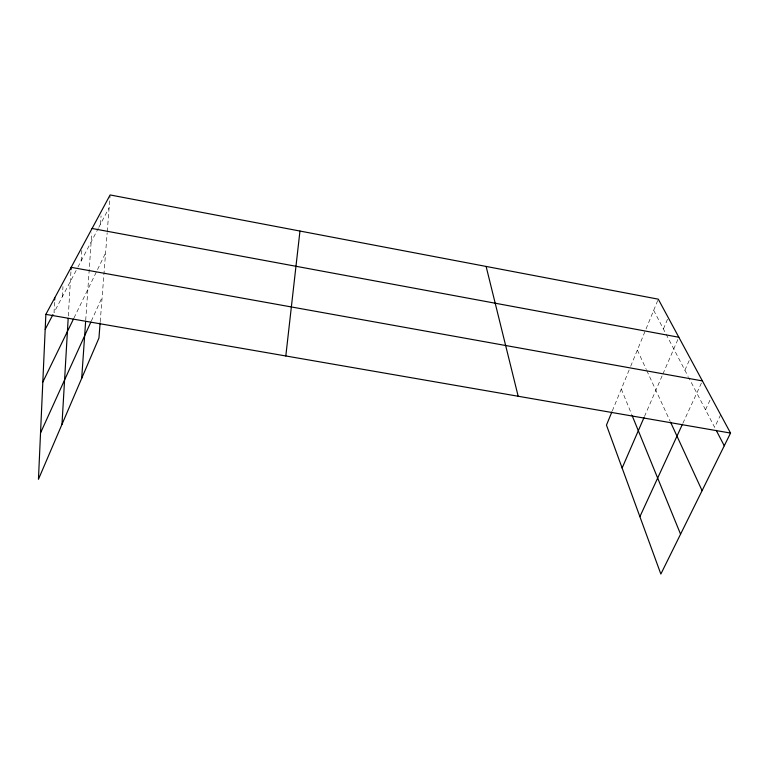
<?xml version="1.0" encoding="UTF-8"?>
<svg xmlns="http://www.w3.org/2000/svg" width="769" height="769" viewBox="0 0 769 769"><rect width="100%" height="100%" fill="white"/><g stroke="black" fill="none" stroke-linecap="round" stroke-linejoin="round"><path stroke-width="0.58" stroke-dasharray="3.85 2.88" d="M54.561 302.313L54.051 312.493L77.361 268.15M62.424 296.565L62.962 286.577M68.326 316.011L71.036 269.688M81.139 260.96L82.023 247.166M85.715 320.317L91.771 232.959M100.451 224.212L101.066 215.887M100.22 321.74L107.17 232.728M107.266 231.536L110.034 196.114M612.307 410.906L630.215 367.38M630.667 366.304L658.283 299.17M663.407 328.997L668.223 317.587M644.48 416.49L662.465 375.022M662.936 373.936L678.844 337.255M684.891 370.216L690.206 358.316M91.3 321.096L102.133 297.247M682.92 423.2L702.395 380.905M705.49 409.742L711.296 397.4M720.668 414.77L714.632 427.295L688.678 377.492M73.978 317.991L105.584 252.982M77.9 267.122L98.259 228.383M98.807 227.336L109.121 207.717M653.688 310.34L665.589 333.188M666.137 334.236L688.14 376.454M637.347 350.058L646.306 369.514M646.787 370.552L670.03 421.028M621.304 389.037L631.743 414.597"/><path stroke-width="1.15" d="M611.864 411.992L606.462 425.113L660.85 574.049L730.55 433.072L658.283 299.17L110.121 194.951L45.861 314.367L38.45 479.298L98.941 338.072L100.124 322.903M54.666 300.054L54.782 297.786M61.981 424.373L68.181 318.385M71.036 269.688L71.171 267.333L702.395 380.905M81.697 378.319L85.638 321.509M285.808 355.97L299.958 231.046M622.131 468.023L644.009 417.586M40.536 432.947L90.829 322.144M639.895 516.662L682.43 424.277M42.814 382.068L73.468 319.029M45.188 329.363L52.936 314.598M45.861 314.367L730.55 433.072M92.078 228.48L678.844 337.255M716.237 430.371L724.263 445.78M670.53 422.104L702.087 490.641M632.176 415.664L680.565 534.176M486.114 266.439L518.181 396.256"/></g></svg>
